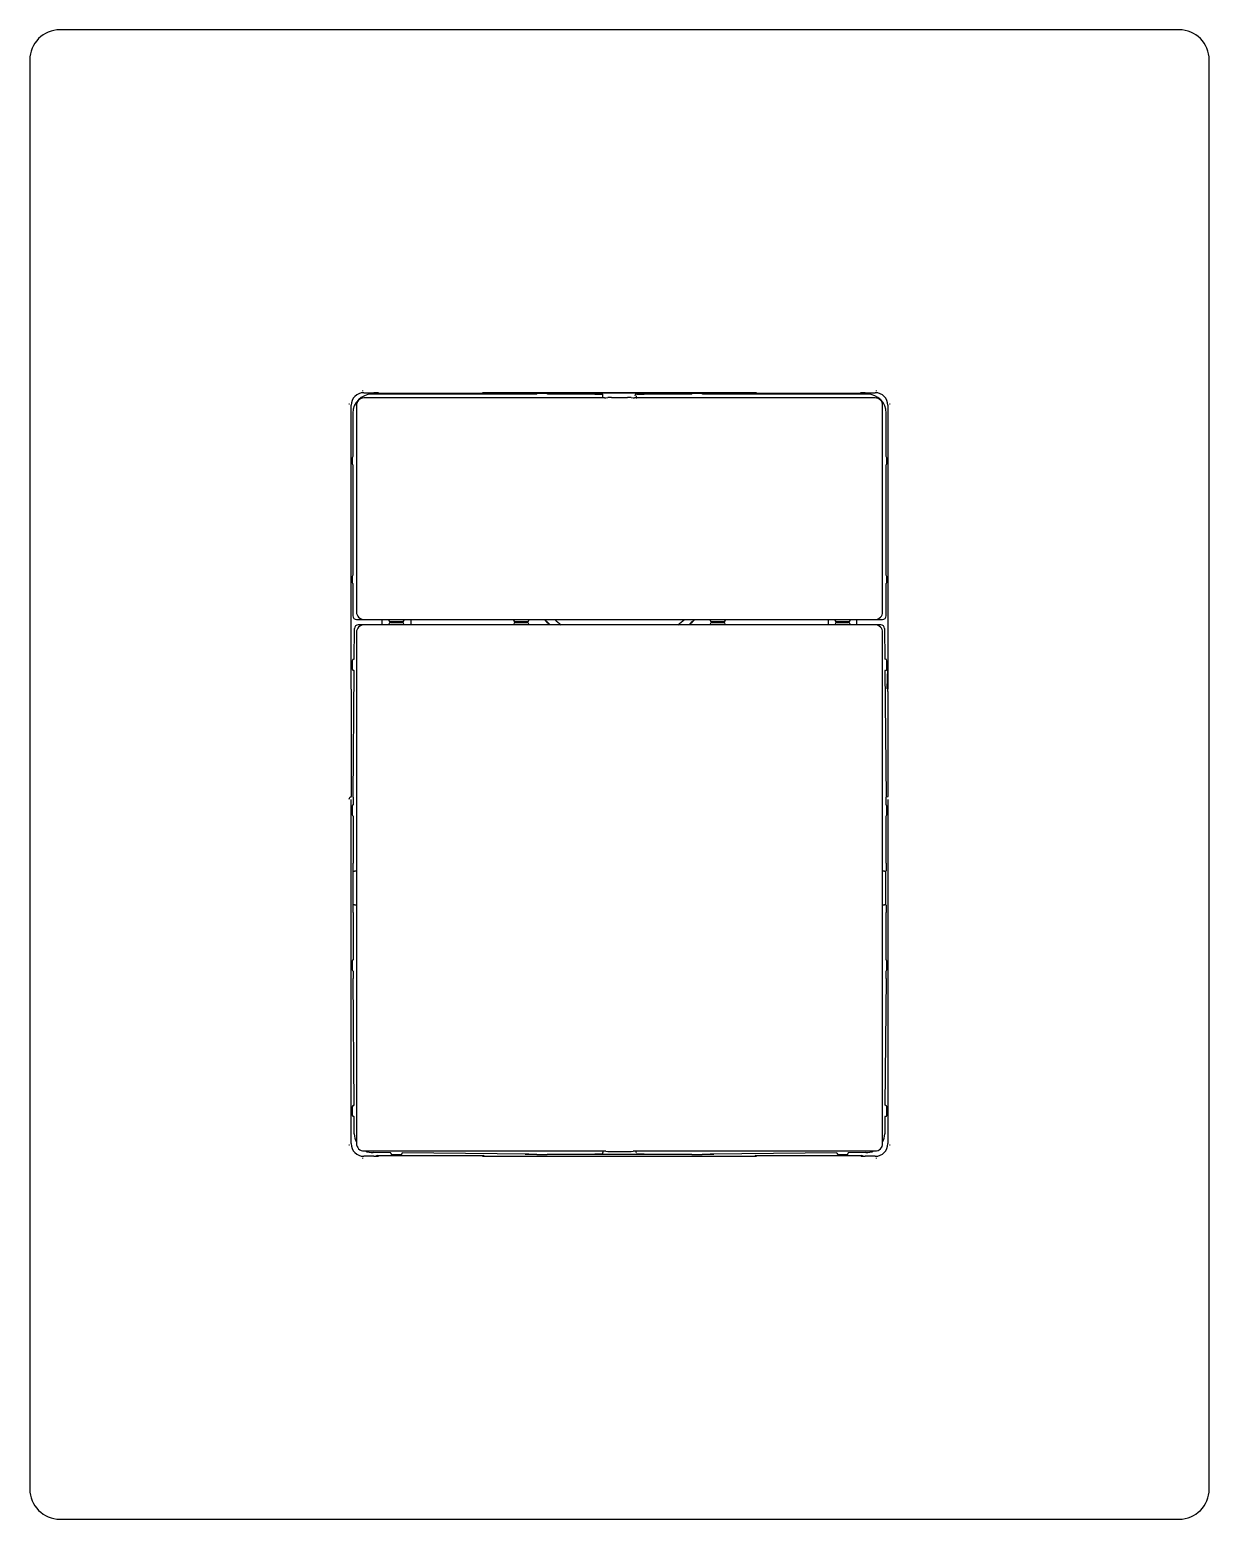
# Model space of a CAD drawing. Header units: millimetres. Extents: x 169 to 4368, y -1049 to 1924.
# Drawn here: x 280.32 to 295.92, y 1161.79 to 1181.49 of the extents above; entities that cross this region are included whole.
import ezdxf

# ---------------------------------------------------------------- set-up
doc = ezdxf.new("R2010")
doc.units = ezdxf.units.MM

msp = doc.modelspace()

# ---------------------------------------------------------------- linework, layer by layer
at = {"linetype": 'Continuous'}
for p, q in [((295.523, 1181.491), (280.723, 1181.491)), ((280.323, 1181.091), (280.323, 1162.191)), ((295.923, 1162.191), (295.923, 1181.091)), ((284.74, 1176.691), (284.875, 1176.691)), ((284.933, 1176.689), (284.925, 1176.69)), ((286.32, 1176.69), (286.313, 1176.689)), ((289.875, 1176.691), (286.37, 1176.691)), ((286.754, 1176.69), (286.838, 1176.687)), ((289.215, 1176.683), (287.03, 1176.683)), ((289.228, 1176.684), (289.407, 1176.687)), ((289.407, 1176.687), (289.491, 1176.69)), ((289.933, 1176.689), (289.925, 1176.69)), ((291.313, 1176.689), (291.32, 1176.69)), ((291.37, 1176.691), (291.506, 1176.691)), ((284.573, 1172.77), (284.573, 1176.524)), ((284.643, 1176.521), (284.643, 1173.791)), ((287.924, 1176.621), (284.743, 1176.621)), ((287.023, 1176.671), (284.845, 1176.671)), ((286.318, 1176.681), (284.918, 1176.681)), ((287.157, 1176.678), (287.038, 1176.678)), ((287.796, 1176.671), (287.173, 1176.671)), ((287.796, 1176.671), (287.896, 1176.671)), ((287.899, 1176.671), (287.896, 1176.671)), ((287.901, 1176.631), (287.901, 1176.651)), ((287.944, 1176.621), (287.969, 1176.626)), ((288.018, 1176.627), (288.227, 1176.627)), ((288.277, 1176.626), (288.302, 1176.621)), ((291.503, 1176.621), (288.322, 1176.621)), ((288.344, 1176.651), (288.344, 1176.631)), ((288.35, 1176.671), (288.346, 1176.671)), ((288.35, 1176.671), (288.449, 1176.671)), ((289.073, 1176.671), (288.449, 1176.671)), ((289.207, 1176.678), (289.088, 1176.678)), ((291.401, 1176.671), (289.223, 1176.671)), ((291.328, 1176.681), (289.928, 1176.681)), ((291.603, 1173.791), (291.603, 1176.521)), ((291.673, 1176.524), (291.673, 1172.77)), ((284.595, 1176.421), (284.595, 1175.846)), ((291.651, 1175.846), (291.651, 1176.421)), ((284.588, 1175.831), (284.588, 1175.751)), ((284.595, 1175.736), (284.595, 1174.276)), ((291.651, 1174.276), (291.651, 1175.736)), ((291.658, 1175.751), (291.658, 1175.831)), ((284.588, 1174.261), (284.588, 1174.181)), ((284.595, 1174.166), (284.595, 1173.741)), ((291.651, 1173.741), (291.651, 1174.166)), ((291.658, 1174.181), (291.658, 1174.261)), ((284.614, 1173.166), (284.617, 1173.571)), ((284.645, 1173.691), (284.743, 1173.691)), ((284.743, 1173.621), (284.667, 1173.621)), ((284.743, 1173.691), (291.503, 1173.691)), ((291.503, 1173.621), (284.743, 1173.621)), ((284.983, 1173.621), (284.983, 1173.691)), ((285.072, 1173.68), (285.072, 1173.691)), ((285.073, 1173.631), (285.073, 1173.621)), ((285.253, 1173.661), (285.092, 1173.661)), ((285.093, 1173.651), (285.252, 1173.651)), ((285.272, 1173.621), (285.272, 1173.631)), ((285.273, 1173.691), (285.273, 1173.68)), ((285.363, 1173.691), (285.363, 1173.621)), ((286.722, 1173.68), (286.722, 1173.691)), ((286.723, 1173.631), (286.723, 1173.621)), ((286.903, 1173.661), (286.742, 1173.661)), ((286.743, 1173.651), (286.902, 1173.651)), ((286.922, 1173.621), (286.922, 1173.631)), ((286.923, 1173.691), (286.923, 1173.68)), ((289.322, 1173.68), (289.322, 1173.691)), ((289.323, 1173.631), (289.323, 1173.621)), ((289.503, 1173.661), (289.342, 1173.661)), ((289.343, 1173.651), (289.502, 1173.651)), ((289.522, 1173.621), (289.522, 1173.631)), ((289.523, 1173.691), (289.523, 1173.68)), ((290.883, 1173.691), (290.883, 1173.621)), ((290.972, 1173.68), (290.972, 1173.691)), ((290.973, 1173.631), (290.973, 1173.621)), ((291.153, 1173.661), (290.992, 1173.661)), ((290.993, 1173.651), (291.152, 1173.651)), ((291.172, 1173.621), (291.172, 1173.631)), ((291.173, 1173.691), (291.173, 1173.68)), ((291.263, 1173.621), (291.263, 1173.691)), ((291.503, 1173.691), (291.601, 1173.691)), ((291.578, 1173.621), (291.503, 1173.621)), ((291.628, 1173.571), (291.632, 1173.166)), ((284.643, 1173.521), (284.643, 1166.761)), ((291.603, 1166.761), (291.603, 1173.521)), ((284.588, 1173.146), (284.588, 1173.036)), ((284.608, 1173.166), (284.614, 1173.166)), ((291.638, 1173.166), (291.632, 1173.166)), ((291.658, 1173.036), (291.658, 1173.146)), ((284.598, 1171.341), (284.612, 1173.016)), ((284.608, 1173.016), (284.612, 1173.016)), ((291.633, 1173.016), (291.648, 1171.341)), ((291.638, 1173.016), (291.633, 1173.016)), ((291.664, 1172.773), (291.672, 1173.041)), ((284.573, 1172.74), (284.574, 1172.733)), ((284.574, 1172.733), (284.574, 1171.348)), ((291.672, 1172.74), (291.671, 1172.733)), ((291.671, 1172.733), (291.671, 1171.348)), ((284.573, 1171.342), (284.574, 1171.348)), ((284.573, 1166.758), (284.573, 1171.312)), ((284.588, 1171.223), (284.588, 1171.108)), ((284.598, 1171.341), (284.598, 1171.241)), ((291.648, 1171.241), (291.648, 1171.341)), ((291.658, 1171.108), (291.658, 1171.223)), ((291.672, 1171.342), (291.671, 1171.348)), ((291.673, 1171.312), (291.673, 1166.758)), ((284.598, 1171.091), (284.598, 1170.467)), ((291.648, 1170.467), (291.648, 1171.091)), ((284.598, 1170.368), (284.598, 1170.467)), ((291.648, 1170.467), (291.648, 1170.368)), ((284.598, 1170.368), (284.598, 1170.364)), ((284.598, 1169.918), (284.598, 1170.364)), ((284.642, 1170.363), (284.618, 1170.363)), ((291.628, 1170.363), (291.603, 1170.363)), ((291.647, 1169.918), (291.647, 1170.364)), ((291.648, 1170.364), (291.648, 1170.368)), ((284.598, 1169.917), (284.598, 1169.914)), ((284.598, 1169.814), (284.598, 1169.914)), ((284.598, 1169.814), (284.598, 1169.191)), ((284.618, 1169.919), (284.642, 1169.919)), ((291.603, 1169.919), (291.628, 1169.919)), ((291.648, 1169.914), (291.648, 1169.917)), ((291.648, 1169.914), (291.648, 1169.814)), ((291.648, 1169.191), (291.648, 1169.814)), ((284.588, 1169.173), (284.588, 1169.058)), ((284.598, 1169.041), (284.598, 1168.941)), ((291.648, 1168.941), (291.648, 1169.041)), ((291.658, 1169.058), (291.658, 1169.173)), ((284.612, 1167.266), (284.598, 1168.941)), ((291.648, 1168.941), (291.633, 1167.266)), ((284.588, 1167.246), (284.588, 1167.136)), ((284.608, 1167.266), (284.612, 1167.266)), ((291.638, 1167.266), (291.633, 1167.266)), ((291.658, 1167.136), (291.658, 1167.246)), ((284.608, 1167.116), (284.613, 1167.116)), ((284.615, 1166.886), (284.613, 1167.116)), ((291.632, 1167.116), (291.63, 1166.886)), ((291.638, 1167.116), (291.632, 1167.116)), ((284.743, 1166.661), (287.924, 1166.661)), ((285.098, 1166.637), (284.863, 1166.639)), ((285.098, 1166.634), (285.098, 1166.637)), ((286.923, 1166.621), (285.248, 1166.635)), ((285.248, 1166.634), (285.248, 1166.635)), ((287.901, 1166.655), (287.901, 1166.641)), ((287.944, 1166.66), (287.969, 1166.655)), ((288.018, 1166.655), (288.227, 1166.655)), ((288.277, 1166.655), (288.302, 1166.66)), ((288.322, 1166.661), (291.503, 1166.661)), ((288.344, 1166.641), (288.344, 1166.655)), ((290.998, 1166.635), (289.323, 1166.621)), ((290.998, 1166.634), (290.998, 1166.635)), ((291.382, 1166.639), (291.148, 1166.637)), ((291.148, 1166.634), (291.148, 1166.637)), ((284.875, 1166.591), (284.74, 1166.591)), ((284.918, 1166.601), (286.318, 1166.601)), ((284.925, 1166.591), (284.933, 1166.592)), ((285.118, 1166.614), (285.228, 1166.614)), ((286.313, 1166.592), (286.32, 1166.591)), ((286.37, 1166.591), (289.875, 1166.591)), ((287.018, 1166.615), (286.875, 1166.613)), ((286.923, 1166.621), (287.023, 1166.621)), ((287.038, 1166.614), (287.157, 1166.614)), ((289.078, 1166.616), (287.167, 1166.616)), ((287.173, 1166.621), (287.796, 1166.621)), ((287.896, 1166.621), (287.796, 1166.621)), ((287.896, 1166.621), (287.899, 1166.621)), ((288.346, 1166.621), (288.35, 1166.621)), ((288.449, 1166.621), (288.35, 1166.621)), ((288.449, 1166.621), (289.073, 1166.621)), ((289.088, 1166.614), (289.207, 1166.614)), ((289.223, 1166.621), (289.323, 1166.621)), ((289.371, 1166.613), (289.228, 1166.615)), ((289.925, 1166.591), (289.933, 1166.592)), ((289.928, 1166.601), (291.328, 1166.601)), ((291.018, 1166.614), (291.128, 1166.614)), ((291.32, 1166.591), (291.313, 1166.592)), ((291.506, 1166.591), (291.37, 1166.591)), ((280.723, 1161.791), (295.523, 1161.791))]:
    msp.add_line(p, q, dxfattribs=at)
for centre, radius, start, end in [((284.935, 1176.72), 0.213, 179.6976, 182.0901), ((291.458, 1176.72), 0.0643, 353.0497, 0.9927), ((284.543, 1176.494), 0.0472, 80.5333, 91.3345), ((284.845, 1176.421), 0.25, 90, 180), ((287.038, 1176.658), 0.02, 90, 139.4584), ((287.157, 1176.658), 0.02, 40.5416, 90), ((289.088, 1176.658), 0.02, 90, 139.4584), ((289.207, 1176.658), 0.02, 40.5416, 90), ((291.401, 1176.421), 0.25, 0, 90), ((291.702, 1176.394), 0.147, 89.5642, 93.018), ((284.608, 1175.831), 0.02, 130.5416, 180), ((284.608, 1175.751), 0.02, 180, 229.4584), ((291.638, 1175.831), 0.02, 0, 49.4584), ((291.638, 1175.751), 0.02, 310.5416, 0), ((284.608, 1174.261), 0.02, 130.5416, 180), ((284.608, 1174.181), 0.02, 180, 229.4584), ((291.638, 1174.261), 0.02, 0, 49.4584), ((291.638, 1174.181), 0.02, 310.5416, 0), ((284.645, 1173.741), 0.05, 180, 270), ((291.601, 1173.741), 0.05, 270, 0), ((284.667, 1173.571), 0.05, 90, 179.4974), ((285.092, 1173.681), 0.02, 181, 270), ((285.093, 1173.631), 0.02, 90, 180), ((285.252, 1173.631), 0.02, 0, 90), ((285.253, 1173.681), 0.02, 270, 359), ((286.742, 1173.681), 0.02, 181, 270), ((286.743, 1173.631), 0.02, 90, 180), ((286.902, 1173.631), 0.02, 0, 90), ((286.903, 1173.681), 0.02, 270, 359), ((288.123, 1174.641), 1.375, 223.7021, 227.6397), ((288.123, 1174.641), 1.372, 223.8137, 227.6183), ((287.367, 1173.52), 0.2, 147.6382, 149.7807), ((288.123, 1174.641), 1.28, 227.9181, 232.8327), ((288.123, 1174.641), 1.28, 307.1673, 312.0819), ((288.123, 1174.641), 1.372, 312.3817, 316.1863), ((288.879, 1173.52), 0.2, 30.2193, 32.3618), ((288.123, 1174.641), 1.375, 312.3603, 316.2979), ((289.342, 1173.681), 0.02, 181, 270), ((289.343, 1173.631), 0.02, 90, 180), ((289.502, 1173.631), 0.02, 0, 90), ((289.503, 1173.681), 0.02, 270, 359), ((290.992, 1173.681), 0.02, 181, 270), ((290.993, 1173.631), 0.02, 90, 180), ((291.152, 1173.631), 0.02, 0, 90), ((291.153, 1173.681), 0.02, 270, 359), ((291.578, 1173.571), 0.05, 0.5026, 90), ((284.608, 1173.146), 0.02, 90, 180), ((291.638, 1173.146), 0.02, 0, 90), ((284.608, 1173.036), 0.02, 180, 270), ((291.638, 1173.036), 0.02, 270, 0), ((284.608, 1171.223), 0.02, 120, 180), ((291.638, 1171.223), 0.02, 0, 60), ((284.608, 1171.108), 0.02, 180, 240), ((291.638, 1171.108), 0.02, 300, 0), ((284.608, 1169.173), 0.02, 120, 180), ((284.608, 1169.058), 0.02, 180, 240), ((291.638, 1169.173), 0.02, 0, 60), ((291.638, 1169.058), 0.02, 300, 0), ((284.608, 1167.246), 0.02, 90, 180), ((291.638, 1167.246), 0.02, 0, 90), ((284.608, 1167.136), 0.02, 180, 270), ((291.638, 1167.136), 0.02, 270, 0), ((284.865, 1166.889), 0.25, 180.4982, 206.9482), ((291.38, 1166.889), 0.25, 333.0518, 359.5018), ((284.543, 1166.788), 0.0474, 268.6717, 279.4203), ((284.865, 1166.889), 0.25, 245.7045, 269.5029), ((288.272, 1166.653), 0.371, 178.8152, 179.693), ((287.973, 1166.653), 0.371, 0.307, 1.1848), ((291.38, 1166.889), 0.25, 270.4971, 294.2955), ((291.702, 1166.888), 0.147, 266.9848, 270.4348), ((284.935, 1166.561), 0.213, 177.9099, 180.3024), ((285.118, 1166.634), 0.02, 180, 270), ((285.228, 1166.634), 0.02, 270, 0), ((287.038, 1166.634), 0.02, 220.5416, 270), ((287.157, 1166.634), 0.02, 270, 319.4584), ((289.088, 1166.634), 0.02, 220.5416, 270), ((289.207, 1166.634), 0.02, 270, 319.4584), ((291.018, 1166.634), 0.02, 180, 270), ((291.128, 1166.634), 0.02, 270, 0), ((291.458, 1166.561), 0.0647, 359.0133, 6.9072)]:
    msp.add_arc(centre, radius, start, end, dxfattribs=at)
for centre, major_axis, ratio, start_param, end_param in [((280.723, 1181.091), (0.283, -0.283), 0.999695, 2.356347, 3.926839), ((295.523, 1181.091), (-0.283, -0.283), 0.999695, 2.356347, 3.926839), ((284.74, 1176.524), (0.118, -0.118), 0.999924, 2.356233, 3.926953), ((284.875, 1176.69), (0.05, 0), 0.008727, 0.05236, 1.570796), ((284.918, 1176.701), (0.0142, 0.0142), 0.997265, 2.882633, 3.925621), ((286.313, 1176.669), (0, 0.02), 1, 0.000457, 0.072917), ((286.318, 1176.701), (-0.0142, 0.0142), 0.997265, 2.357564, 3.396668), ((286.37, 1176.69), (-0.05, 0), 0.008727, 4.712389, 6.230825), ((287.03, 1176.663), (0.0141, -0.0141), 0.999695, 2.356347, 3.523435), ((289.215, 1176.663), (-0.0141, -0.0141), 0.999695, 2.759751, 3.926839), ((289.875, 1176.69), (0.05, 0), 0.008727, 0.05236, 1.570796), ((289.928, 1176.701), (0.0142, 0.0142), 0.997265, 2.886517, 3.925621), ((291.313, 1176.669), (0, 0.02), 1, 0.000457, 0.072917), ((291.37, 1176.69), (-0.05, 0), 0.008727, 4.712389, 6.230825), ((291.328, 1176.701), (-0.0142, 0.0142), 0.997265, 2.357564, 3.400551), ((291.506, 1176.524), (-0.118, -0.118), 0.999924, 2.356233, 3.926953), ((284.743, 1176.521), (0.0707, -0.0707), 0.999695, 2.356347, 3.926839), ((284.933, 1176.669), (0, 0.0117), 1, -0.072917, -0.000457), ((287.899, 1176.651), (0, -0.02), 0.087489, 1.570796, 3.141593), ((287.902, 1176.631), (0, -0.02), 0.087489, 4.712389, 5.235988), ((287.924, 1176.621), (0.02, 0), 0.017455, 4.712389, 6.195919), ((288.018, 1176.626), (-0.05, 0), 0.017455, 4.712389, 6.195919), ((288.227, 1176.626), (0.05, 0), 0.017455, 0.087266, 1.570796), ((288.322, 1176.621), (-0.02, 0), 0.017455, 0.087266, 1.570796), ((288.346, 1176.651), (0, 0.02), 1, 0, 1.570796), ((288.343, 1176.631), (0, 0.0101), 1, 3.291983, 4.712389), ((289.933, 1176.669), (0, 0.0117), 1, -0.072917, -0.000457), ((291.503, 1176.521), (-0.0707, -0.0707), 0.999695, 2.356347, 3.926839), ((284.743, 1173.791), (0.0707, 0.0707), 0.999695, 2.356347, 3.926839), ((291.503, 1173.791), (-0.0707, 0.0707), 0.999695, 2.356347, 3.926839), ((284.743, 1173.521), (0.0707, -0.0707), 0.999695, 2.356347, 3.926839), ((291.503, 1173.521), (-0.0707, -0.0707), 0.999695, 2.356347, 3.926839), ((284.573, 1172.77), (0, -0.03), 0.008727, 4.712389, 6.248279), ((291.672, 1172.77), (0, -0.03), 0.008727, 0.034907, 1.570796), ((284.573, 1171.312), (0, 0.03), 1, 0.000305, 1.570796), ((291.672, 1171.312), (0, 0.000262), 1, -1.570796, -0.000305), ((284.618, 1170.364), (-0.02, 0), 0.087489, 0, 1.570796), ((291.628, 1170.364), (-0.02, 0), 0.087489, 1.570796, 3.141593), ((284.618, 1169.917), (0.02, 0), 0.087489, 1.570796, 3.141593), ((291.628, 1169.917), (0.02, 0), 0.087489, 0, 1.570796), ((284.74, 1166.758), (0.118, 0.118), 0.999924, 2.356233, 3.926953), ((284.743, 1166.761), (0.0707, 0.0707), 0.999695, 2.356347, 3.926839), ((287.899, 1166.641), (0, -0.02), 0.087489, 0, 1.570796), ((287.924, 1166.66), (0.02, 0), 0.017455, 0.087266, 1.570796), ((288.018, 1166.656), (-0.05, 0), 0.017455, 0.087266, 1.570796), ((288.227, 1166.656), (-0.05, 0), 0.017455, 1.570796, 3.054326), ((288.322, 1166.66), (-0.02, 0), 0.017455, 4.712389, 6.195919), ((288.346, 1166.641), (0, 0.00175), 1, 1.570796, 3.141593), ((291.503, 1166.761), (-0.0707, 0.0707), 0.999695, 2.356347, 3.926839), ((291.506, 1166.758), (-0.118, 0.118), 0.999924, 2.356233, 3.926953), ((284.875, 1166.591), (0.05, 0), 0.008727, 4.712389, 6.230825), ((284.918, 1166.581), (0.0142, -0.0142), 0.997265, 2.357564, 3.400552), ((284.933, 1166.612), (0, -0.02), 0.052408, 0.008727, 0.94845), ((286.313, 1166.612), (0, -0.02), 0.052408, 5.334735, 6.274459), ((286.318, 1166.581), (-0.0142, -0.0142), 0.997265, 2.886518, 3.925621), ((286.37, 1166.591), (-0.05, 0), 0.008727, 0.05236, 1.570796), ((287.03, 1166.636), (0.0141, 0.0141), 0.999695, 3.255485, 3.926839), ((289.215, 1166.636), (-0.0141, 0.0141), 0.999695, 2.356347, 3.0277), ((289.875, 1166.591), (0.05, 0), 0.008727, 4.712389, 6.230825), ((289.928, 1166.581), (0.0142, -0.0142), 0.997265, 2.357564, 3.396668), ((289.933, 1166.612), (0, -0.02), 0.052408, 0.008727, 0.94845), ((291.313, 1166.612), (0, 0.0117), 1, 3.068676, 3.141135), ((291.37, 1166.591), (0.05, 0), 0.008727, 3.193953, 4.712389), ((291.328, 1166.581), (-0.0142, -0.0142), 0.997265, 2.882633, 3.925621), ((280.723, 1162.191), (0.283, 0.283), 0.999695, 2.356347, 3.926839), ((295.523, 1162.191), (-0.283, 0.283), 0.999695, 2.356347, 3.926839)]:
    msp.add_ellipse(centre, major_axis=major_axis, ratio=ratio, start_param=start_param, end_param=end_param, dxfattribs=at)

doc.saveas('drawing.dxf')
